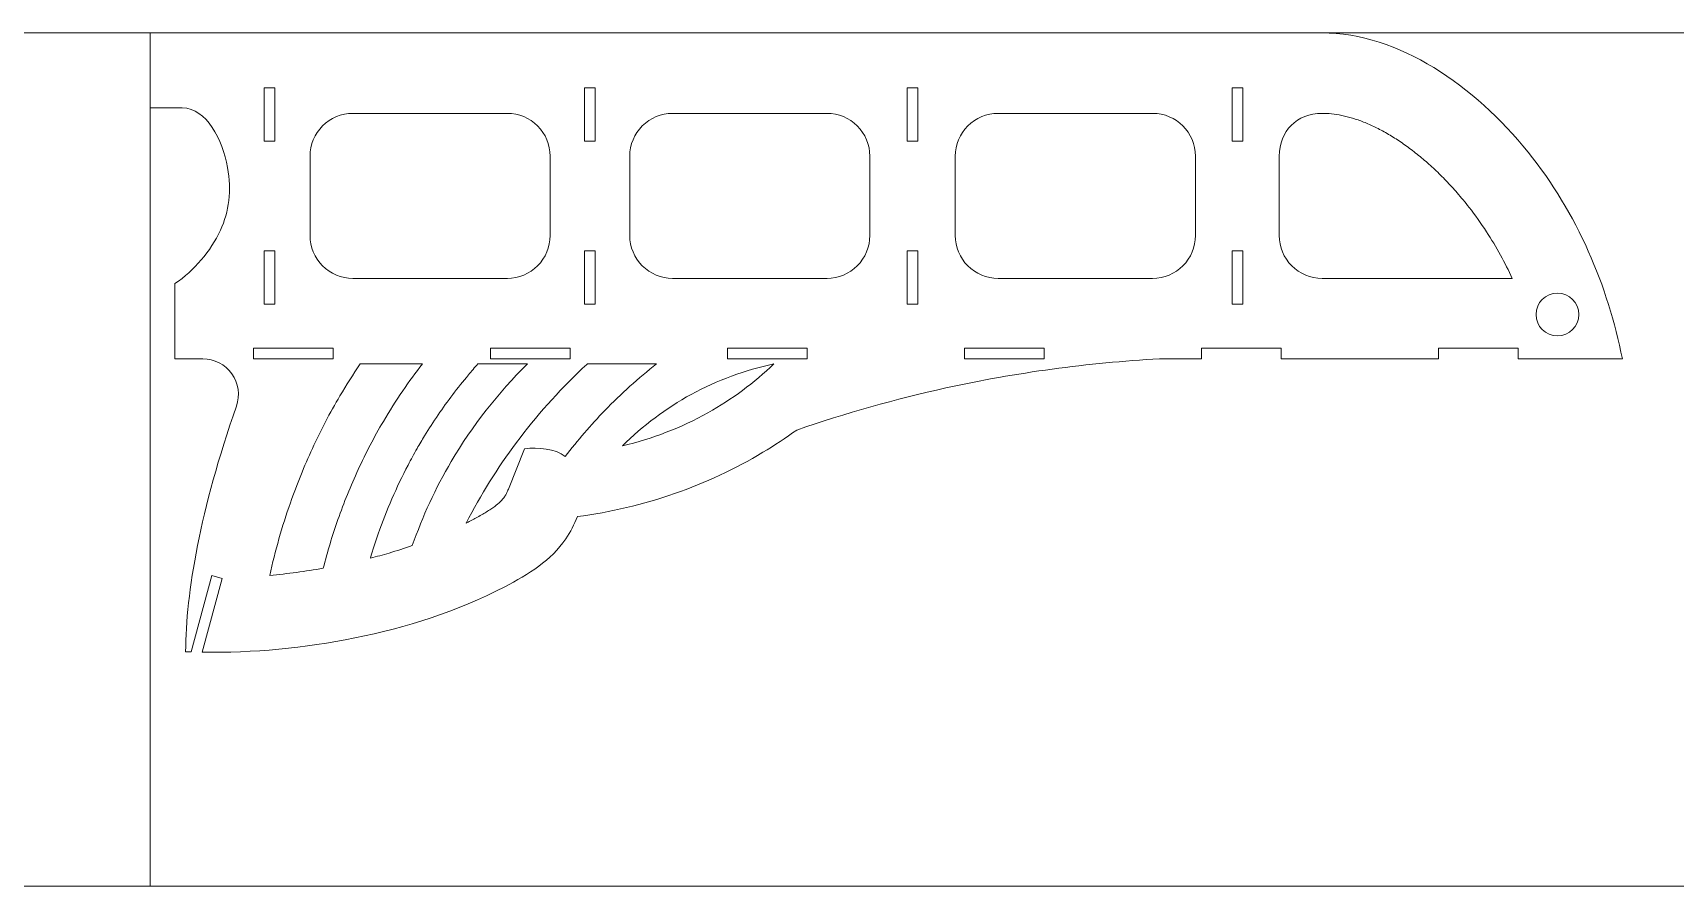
# Model space of a CAD drawing. Header units: centimetres. Extents: x -74 to 75, y -23 to 13.
# Drawn here: x -27.66 to 18.55, y -11.21 to 12.79 of the extents above; entities that cross this region are included whole.
import ezdxf

# ---------------------------------------------------------------- set-up
doc = ezdxf.new("R2010")
doc.units = ezdxf.units.CM
doc.header["$MEASUREMENT"] = 0
doc.layers.add('layer 1', color=7, linetype='Continuous')

msp = doc.modelspace()

# ---------------------------------------------------------------- linework, layer by layer
at = {"layer": 'layer 1', "color": 1, "lineweight": 9}
for points, knots in [([(-73.85657, -11.20653), (-73.85657, -11.20653), (-24.35657, -11.20653), (-24.35657, -11.20653), (-24.35657, -11.20653), (-24.35657, -11.20653), (-24.35657, 12.79347), (-24.35657, 12.79347), (-24.35657, 12.79347), (-24.35657, 12.79347), (-73.85657, 12.79347), (-73.85657, 12.79347), (-73.85657, 12.79347), (-73.85657, 12.79347), (-73.85657, -11.20653), (-73.85657, -11.20653)], [0, 0, 0, 0, 0.2, 0.2, 0.2, 0.2, 0.4, 0.4, 0.4, 0.4, 0.6, 0.6, 0.6, 0.6, 1, 1, 1, 1]), ([(25.14343, -11.20653), (25.14343, -11.20653), (-24.35657, -11.20653), (-24.35657, -11.20653), (-24.35657, -11.20653), (-24.35657, -11.20653), (-24.35657, 12.79347), (-24.35657, 12.79347), (-24.35657, 12.79347), (-24.35657, 12.79347), (25.14343, 12.79347), (25.14343, 12.79347), (25.14343, 12.79347), (25.14343, 12.79347), (25.14343, -11.20653), (25.14343, -11.20653)], [0, 0, 0, 0, 0.2, 0.2, 0.2, 0.2, 0.4, 0.4, 0.4, 0.4, 0.6, 0.6, 0.6, 0.6, 1, 1, 1, 1]), ([(17.06125, 3.62472), (16.65545, 5.67096), (15.79705, 7.71464), (14.40726, 9.438), (14.40726, 9.438), (12.90296, 11.30337), (10.77611, 12.79347), (8.60821, 12.79347)], [0, 0, 0, 0, 0.33333333, 0.33333333, 0.33333333, 0.33333333, 1, 1, 1, 1]), ([(-24.35657, 10.68229), (-24.08472, 10.68229), (-23.8129, 10.68219), (-23.54102, 10.68229), (-23.54102, 10.68229), (-23.5286, 10.6823), (-23.51619, 10.6823), (-23.50378, 10.68229), (-23.50378, 10.68229), (-23.49609, 10.68229), (-23.4884, 10.68228), (-23.48071, 10.68229), (-23.48071, 10.68229), (-23.4722, 10.68231), (-23.46369, 10.68237), (-23.45521, 10.68229), (-23.45521, 10.68229), (-22.75593, 10.67614), (-22.32576, 9.78702), (-22.17958, 9.00975), (-22.17958, 9.00975), (-22.05575, 8.35136), (-22.1357, 7.77323), (-22.37892, 7.23916), (-22.37892, 7.23916), (-22.6479, 6.64856), (-23.11655, 6.11184), (-23.65847, 5.74075)], [0, 0, 0, 0, 0.125, 0.125, 0.125, 0.125, 0.25, 0.25, 0.25, 0.25, 0.375, 0.375, 0.375, 0.375, 0.5, 0.5, 0.5, 0.5, 0.625, 0.625, 0.625, 0.625, 0.75, 0.75, 0.75, 0.75, 1, 1, 1, 1]), ([(-21.92845, 2.29614), (-21.82207, 2.60191), (-21.87031, 2.94026), (-22.05788, 3.20412), (-22.05788, 3.20412), (-22.24546, 3.46799), (-22.54918, 3.62472), (-22.87292, 3.62472)], [0, 0, 0, 0, 0.33333333, 0.33333333, 0.33333333, 0.33333333, 1, 1, 1, 1]), ([(-6.16618, 1.62201), (-4.79154, 2.09648), (-3.38894, 2.49265), (-1.96703, 2.80519), (-1.96703, 2.80519), (0.00951, 3.23965), (2.02336, 3.51251), (4.0417, 3.62472)], [0, 0, 0, 0, 0.33333333, 0.33333333, 0.33333333, 0.33333333, 1, 1, 1, 1]), ([(-12.33731, -0.81397), (-11.40757, -0.69082), (-10.48746, -0.47381), (-9.59974, -0.16437), (-9.59974, -0.16437), (-8.73524, 0.13697), (-7.90147, 0.52596), (-7.11737, 0.99561), (-7.11737, 0.99561), (-6.79146, 1.19083), (-6.47413, 1.39998), (-6.16618, 1.62201)], [0, 0, 0, 0, 0.25, 0.25, 0.25, 0.25, 0.5, 0.5, 0.5, 0.5, 1, 1, 1, 1]), ([(-22.89133, -4.62735), (-21.4544, -4.65105), (-20.00715, -4.50779), (-18.60124, -4.22433), (-18.60124, -4.22433), (-17.14488, -3.93069), (-15.73286, -3.48659), (-14.37889, -2.78594), (-14.37889, -2.78594), (-13.71679, -2.44332), (-13.06858, -2.03935), (-12.66211, -1.44036), (-12.66211, -1.44036), (-12.53063, -1.2466), (-12.42444, -1.03243), (-12.33731, -0.81397)], [0, 0, 0, 0, 0.2, 0.2, 0.2, 0.2, 0.4, 0.4, 0.4, 0.4, 0.6, 0.6, 0.6, 0.6, 1, 1, 1, 1])]:
    msp.add_open_spline(points, degree=3, knots=knots, dxfattribs=at)
for points in [[(8.60821, 12.79347), (8.60821, 12.79347), (-24.35657, 12.79347), (-24.35657, 12.79347)], [(-24.35657, 12.79347), (-24.35657, 12.79347), (-24.35657, 10.68229), (-24.35657, 10.68229)], [(-23.65847, 5.74075), (-23.65847, 5.74075), (-23.65847, 3.62472), (-23.65847, 3.62472)], [(5.22281, 3.62571), (5.22281, 3.62571), (5.22281, 3.92472), (5.22281, 3.92472)], [(5.22281, 3.92472), (5.22281, 3.92472), (7.46025, 3.92472), (7.46025, 3.92472)], [(7.46025, 3.92472), (7.46025, 3.92472), (7.46025, 3.62571), (7.46025, 3.62571)], [(11.88948, 3.62571), (11.88948, 3.62571), (11.88948, 3.92472), (11.88948, 3.92472)], [(11.88948, 3.92472), (11.88948, 3.92472), (14.12691, 3.92472), (14.12691, 3.92472)], [(14.12691, 3.92472), (14.12691, 3.92472), (14.12691, 3.62571), (14.12691, 3.62571)], [(-23.65847, 3.62472), (-23.65847, 3.62472), (-22.87293, 3.62472), (-22.87293, 3.62472)], [(4.0417, 3.62472), (4.0417, 3.62472), (5.22281, 3.62472), (5.22281, 3.62472)], [(5.22281, 3.62472), (5.22281, 3.62472), (5.22281, 3.62571), (5.22281, 3.62571)], [(7.46025, 3.62571), (7.46025, 3.62571), (7.46025, 3.62472), (7.46025, 3.62472)], [(7.46025, 3.62472), (7.46025, 3.62472), (11.88948, 3.62472), (11.88948, 3.62472)], [(11.88948, 3.62472), (11.88948, 3.62472), (11.88948, 3.62571), (11.88948, 3.62571)], [(14.12691, 3.62571), (14.12691, 3.62571), (14.12691, 3.62472), (14.12691, 3.62472)], [(14.12691, 3.62472), (14.12691, 3.62472), (17.06125, 3.62472), (17.06125, 3.62472)], [(-21.92845, 2.29614), (-22.94597, -0.62862), (-23.35004, -2.93983), (-23.35659, -4.61379)], [(-23.20012, -4.61967), (-23.20012, -4.61967), (-22.61651, -2.47177), (-22.61651, -2.47177)], [(-22.32701, -2.55044), (-22.32701, -2.55044), (-22.89133, -4.62735), (-22.89133, -4.62735)], [(-22.61651, -2.47177), (-22.61651, -2.47177), (-22.32701, -2.55044), (-22.32701, -2.55044)], [(-23.35659, -4.61379), (-23.30445, -4.61597), (-23.2523, -4.61793), (-23.20012, -4.61967)]]:
    msp.add_open_spline(points, degree=3, dxfattribs=at)
at = {"layer": 'layer 1', "color": 5, "lineweight": 9}
for points in [[(-21.14357, 9.7513), (-21.14357, 9.7513), (-21.14357, 11.25131), (-21.14357, 11.25131)], [(-21.14357, 11.25131), (-21.14357, 11.25131), (-20.84357, 11.25131), (-20.84357, 11.25131)], [(-20.84357, 11.25131), (-20.84357, 11.25131), (-20.84357, 9.7513), (-20.84357, 9.7513)], [(-12.13346, 9.7513), (-12.13346, 9.7513), (-12.13346, 11.25131), (-12.13346, 11.25131)], [(-12.13346, 11.25131), (-12.13346, 11.25131), (-11.83346, 11.25131), (-11.83346, 11.25131)], [(-11.83346, 11.25131), (-11.83346, 11.25131), (-11.83346, 9.7513), (-11.83346, 9.7513)], [(-3.05669, 9.7513), (-3.05669, 9.7513), (-3.05669, 11.25131), (-3.05669, 11.25131)], [(-3.05669, 11.25131), (-3.05669, 11.25131), (-2.75669, 11.25131), (-2.75669, 11.25131)], [(-2.75669, 11.25131), (-2.75669, 11.25131), (-2.75669, 9.7513), (-2.75669, 9.7513)], [(6.07955, 9.7513), (6.07955, 9.7513), (6.07955, 11.25131), (6.07955, 11.25131)], [(6.07955, 11.25131), (6.07955, 11.25131), (6.37955, 11.25131), (6.37955, 11.25131)], [(6.37955, 11.25131), (6.37955, 11.25131), (6.37955, 9.7513), (6.37955, 9.7513)], [(-18.65574, 10.52947), (-18.65574, 10.52947), (-14.30645, 10.52947), (-14.30645, 10.52947)], [(-9.66047, 10.52947), (-9.66047, 10.52947), (-5.31118, 10.52947), (-5.31118, 10.52947)], [(-0.50221, 10.52947), (-0.50221, 10.52947), (3.84708, 10.52947), (3.84708, 10.52947)], [(5.04932, 9.32723), (5.04932, 9.99121), (4.51106, 10.52947), (3.84709, 10.52947)], [(-20.84357, 9.7513), (-20.84357, 9.7513), (-21.14357, 9.7513), (-21.14357, 9.7513)], [(-11.83346, 9.7513), (-11.83346, 9.7513), (-12.13346, 9.7513), (-12.13346, 9.7513)], [(-2.75669, 9.7513), (-2.75669, 9.7513), (-3.05669, 9.7513), (-3.05669, 9.7513)], [(6.37955, 9.7513), (6.37955, 9.7513), (6.07955, 9.7513), (6.07955, 9.7513)], [(-19.85798, 7.09096), (-19.85798, 7.09096), (-19.85798, 9.32723), (-19.85798, 9.32723)], [(-13.10421, 9.32723), (-13.10421, 9.32723), (-13.10421, 7.09096), (-13.10421, 7.09096)], [(-10.86271, 7.09096), (-10.86271, 7.09096), (-10.86271, 9.32723), (-10.86271, 9.32723)], [(-4.10893, 9.32723), (-4.10893, 9.32723), (-4.10893, 7.09096), (-4.10893, 7.09096)], [(-1.70445, 7.09096), (-1.70445, 7.09096), (-1.70445, 9.32723), (-1.70445, 9.32723)], [(5.04932, 9.32723), (5.04932, 9.32723), (5.04932, 7.09096), (5.04932, 7.09096)], [(7.40977, 7.09096), (7.40977, 7.09096), (7.40977, 9.32723), (7.40977, 9.32723)], [(-21.14357, 5.16688), (-21.14357, 5.16688), (-21.14357, 6.66689), (-21.14357, 6.66689)], [(-21.14357, 6.66689), (-21.14357, 6.66689), (-20.84357, 6.66689), (-20.84357, 6.66689)], [(-20.84357, 6.66689), (-20.84357, 6.66689), (-20.84357, 5.16688), (-20.84357, 5.16688)], [(-12.13346, 5.16688), (-12.13346, 5.16688), (-12.13346, 6.66689), (-12.13346, 6.66689)], [(-12.13346, 6.66689), (-12.13346, 6.66689), (-11.83346, 6.66689), (-11.83346, 6.66689)], [(-11.83346, 6.66689), (-11.83346, 6.66689), (-11.83346, 5.16688), (-11.83346, 5.16688)], [(-3.05669, 5.16688), (-3.05669, 5.16688), (-3.05669, 6.66689), (-3.05669, 6.66689)], [(-3.05669, 6.66689), (-3.05669, 6.66689), (-2.75669, 6.66689), (-2.75669, 6.66689)], [(-2.75669, 6.66689), (-2.75669, 6.66689), (-2.75669, 5.16688), (-2.75669, 5.16688)], [(6.07955, 5.16688), (6.07955, 5.16688), (6.07955, 6.66689), (6.07955, 6.66689)], [(6.07955, 6.66689), (6.07955, 6.66689), (6.37955, 6.66689), (6.37955, 6.66689)], [(6.37955, 6.66689), (6.37955, 6.66689), (6.37955, 5.16688), (6.37955, 5.16688)], [(-14.30645, 5.88872), (-14.30645, 5.88872), (-18.65574, 5.88872), (-18.65574, 5.88872)], [(-5.31118, 5.88872), (-5.31118, 5.88872), (-9.66047, 5.88872), (-9.66047, 5.88872)], [(3.84708, 5.88872), (3.84708, 5.88872), (-0.50221, 5.88872), (-0.50221, 5.88872)], [(13.96322, 5.88872), (13.96322, 5.88872), (8.61202, 5.88872), (8.61202, 5.88872)], [(-20.84357, 5.16688), (-20.84357, 5.16688), (-21.14357, 5.16688), (-21.14357, 5.16688)], [(-11.83346, 5.16688), (-11.83346, 5.16688), (-12.13346, 5.16688), (-12.13346, 5.16688)], [(-2.75669, 5.16688), (-2.75669, 5.16688), (-3.05669, 5.16688), (-3.05669, 5.16688)], [(6.37955, 5.16688), (6.37955, 5.16688), (6.07955, 5.16688), (6.07955, 5.16688)], [(-21.44385, 3.62571), (-21.44385, 3.62571), (-21.44385, 3.92571), (-21.44385, 3.92571)], [(-21.44385, 3.92571), (-21.44385, 3.92571), (-19.20642, 3.92571), (-19.20642, 3.92571)], [(-19.20642, 3.92571), (-19.20642, 3.92571), (-19.20642, 3.62571), (-19.20642, 3.62571)], [(-14.77719, 3.62571), (-14.77719, 3.62571), (-14.77719, 3.92571), (-14.77719, 3.92571)], [(-14.77719, 3.92571), (-14.77719, 3.92571), (-12.53975, 3.92571), (-12.53975, 3.92571)], [(-12.53975, 3.92571), (-12.53975, 3.92571), (-12.53975, 3.62571), (-12.53975, 3.62571)], [(-8.11052, 3.62571), (-8.11052, 3.62571), (-8.11052, 3.92571), (-8.11052, 3.92571)], [(-8.11052, 3.92571), (-8.11052, 3.92571), (-5.87309, 3.92571), (-5.87309, 3.92571)], [(-5.87309, 3.92571), (-5.87309, 3.92571), (-5.87309, 3.62571), (-5.87309, 3.62571)], [(-1.44385, 3.62571), (-1.44385, 3.62571), (-1.44385, 3.92571), (-1.44385, 3.92571)], [(-1.44385, 3.92571), (-1.44385, 3.92571), (0.79358, 3.92571), (0.79358, 3.92571)], [(0.79358, 3.92571), (0.79358, 3.92571), (0.79358, 3.62571), (0.79358, 3.62571)], [(-19.20642, 3.62571), (-19.20642, 3.62571), (-21.44385, 3.62571), (-21.44385, 3.62571)], [(-18.44636, 3.48449), (-18.44636, 3.48449), (-16.69557, 3.48449), (-16.69557, 3.48449)], [(-15.13483, 3.48449), (-15.13483, 3.48449), (-13.74055, 3.48449), (-13.74055, 3.48449)], [(-12.53975, 3.62571), (-12.53975, 3.62571), (-14.77719, 3.62571), (-14.77719, 3.62571)], [(-12.05267, 3.48449), (-12.05267, 3.48449), (-10.10628, 3.48449), (-10.10628, 3.48449)], [(-5.87309, 3.62571), (-5.87309, 3.62571), (-8.11052, 3.62571), (-8.11052, 3.62571)], [(0.79358, 3.62571), (0.79358, 3.62571), (-1.44385, 3.62571), (-1.44385, 3.62571)], [(-13.82518, 1.09722), (-13.82518, 1.09722), (-14.27862, -0.03974), (-14.27862, -0.03974)], [(-12.67523, 0.87771), (-12.9718, 1.10639), (-13.43697, 1.13697), (-13.82518, 1.09722)], [(-19.07225, -0.89622), (-19.22997, -1.34594), (-19.36772, -1.80242), (-19.4851, -2.26432)], [(-16.98018, -1.62993), (-16.98019, -1.62996), (-16.9802, -1.62999), (-16.98021, -1.63002)], [(-19.4851, -2.26432), (-19.98372, -2.35183), (-20.48586, -2.41941), (-20.98996, -2.46579)]]:
    msp.add_open_spline(points, degree=3, dxfattribs=at)
for points, knots in [([(-18.65574, 10.52947), (-18.9746, 10.52947), (-19.28039, 10.40281), (-19.50585, 10.17734), (-19.50585, 10.17734), (-19.73132, 9.95188), (-19.85798, 9.64608), (-19.85798, 9.32723)], [0, 0, 0, 0, 0.33333333, 0.33333333, 0.33333333, 0.33333333, 1, 1, 1, 1]), ([(-13.10421, 9.32723), (-13.10421, 9.64608), (-13.23088, 9.95188), (-13.45634, 10.17734), (-13.45634, 10.17734), (-13.6818, 10.40281), (-13.9876, 10.52947), (-14.30645, 10.52947)], [0, 0, 0, 0, 0.33333333, 0.33333333, 0.33333333, 0.33333333, 1, 1, 1, 1]), ([(-9.66047, 10.52947), (-9.97932, 10.52947), (-10.28511, 10.40281), (-10.51058, 10.17734), (-10.51058, 10.17734), (-10.73604, 9.95188), (-10.86271, 9.64608), (-10.86271, 9.32723)], [0, 0, 0, 0, 0.33333333, 0.33333333, 0.33333333, 0.33333333, 1, 1, 1, 1]), ([(-4.10893, 9.32723), (-4.10893, 9.64608), (-4.2356, 9.95188), (-4.46106, 10.17734), (-4.46106, 10.17734), (-4.68653, 10.40281), (-4.99232, 10.52947), (-5.31118, 10.52947)], [0, 0, 0, 0, 0.33333333, 0.33333333, 0.33333333, 0.33333333, 1, 1, 1, 1]), ([(-0.50221, 10.52947), (-0.82106, 10.52947), (-1.12686, 10.40281), (-1.35232, 10.17734), (-1.35232, 10.17734), (-1.57779, 9.95188), (-1.70445, 9.64608), (-1.70445, 9.32723)], [0, 0, 0, 0, 0.33333333, 0.33333333, 0.33333333, 0.33333333, 1, 1, 1, 1]), ([(7.40977, 9.32723), (7.40977, 10.03076), (7.90692, 10.52855), (8.61045, 10.52947), (8.61045, 10.52947), (8.7003, 10.52939), (8.79013, 10.5244), (8.87948, 10.51504), (8.87948, 10.51504), (8.97531, 10.50501), (9.07059, 10.48994), (9.16498, 10.47061), (9.16498, 10.47061), (9.2663, 10.44986), (9.36659, 10.42418), (9.46562, 10.39437), (9.46562, 10.39437), (9.572, 10.36235), (9.67692, 10.32555), (9.78027, 10.28479), (9.78027, 10.28479), (9.89077, 10.24121), (9.99948, 10.19309), (10.10634, 10.1412), (10.10634, 10.1412), (10.21982, 10.0861), (10.33122, 10.02674), (10.44055, 9.96382), (10.44055, 9.96382), (10.55569, 9.89755), (10.66855, 9.82732), (10.77916, 9.75375), (10.77916, 9.75375), (10.89466, 9.67693), (11.00772, 9.59646), (11.1184, 9.51286), (11.1184, 9.51286), (11.23298, 9.42631), (11.34502, 9.33641), (11.45457, 9.24359), (11.45457, 9.24359), (11.56704, 9.1483), (11.67689, 9.04993), (11.78418, 8.94884), (11.78418, 8.94884), (11.89342, 8.84591), (11.99999, 8.74016), (12.10392, 8.63188), (12.10392, 8.63188), (12.20889, 8.52251), (12.31117, 8.41055), (12.41073, 8.29623), (12.41073, 8.29623), (12.52737, 8.16229), (12.64028, 8.02511), (12.74937, 7.88495), (12.74937, 7.88495), (12.92125, 7.66412), (13.08363, 7.4359), (13.23634, 7.2014), (13.23634, 7.2014), (13.37692, 6.98554), (13.50931, 6.76437), (13.63351, 6.5387), (13.63351, 6.5387), (13.75068, 6.32583), (13.86056, 6.10896), (13.96322, 5.88872)], [0, 0, 0, 0, 0.05555556, 0.05555556, 0.05555556, 0.05555556, 0.11111111, 0.11111111, 0.11111111, 0.11111111, 0.16666667, 0.16666667, 0.16666667, 0.16666667, 0.22222222, 0.22222222, 0.22222222, 0.22222222, 0.27777778, 0.27777778, 0.27777778, 0.27777778, 0.33333333, 0.33333333, 0.33333333, 0.33333333, 0.38888889, 0.38888889, 0.38888889, 0.38888889, 0.44444444, 0.44444444, 0.44444444, 0.44444444, 0.5, 0.5, 0.5, 0.5, 0.55555556, 0.55555556, 0.55555556, 0.55555556, 0.61111111, 0.61111111, 0.61111111, 0.61111111, 0.66666667, 0.66666667, 0.66666667, 0.66666667, 0.72222222, 0.72222222, 0.72222222, 0.72222222, 0.77777778, 0.77777778, 0.77777778, 0.77777778, 0.83333333, 0.83333333, 0.83333333, 0.83333333, 0.88888889, 0.88888889, 0.88888889, 0.88888889, 1, 1, 1, 1]), ([(-19.85798, 7.09096), (-19.85798, 6.77211), (-19.73132, 6.46631), (-19.50585, 6.24085), (-19.50585, 6.24085), (-19.28039, 6.01538), (-18.9746, 5.88872), (-18.65574, 5.88872)], [0, 0, 0, 0, 0.33333333, 0.33333333, 0.33333333, 0.33333333, 1, 1, 1, 1]), ([(-14.30645, 5.88872), (-13.9876, 5.88872), (-13.6818, 6.01538), (-13.45634, 6.24085), (-13.45634, 6.24085), (-13.23088, 6.46631), (-13.10421, 6.77211), (-13.10421, 7.09096)], [0, 0, 0, 0, 0.33333333, 0.33333333, 0.33333333, 0.33333333, 1, 1, 1, 1]), ([(-10.86271, 7.09096), (-10.86271, 6.77211), (-10.73604, 6.46631), (-10.51058, 6.24085), (-10.51058, 6.24085), (-10.28511, 6.01538), (-9.97932, 5.88872), (-9.66047, 5.88872)], [0, 0, 0, 0, 0.33333333, 0.33333333, 0.33333333, 0.33333333, 1, 1, 1, 1]), ([(-5.31118, 5.88872), (-4.99232, 5.88872), (-4.68653, 6.01538), (-4.46106, 6.24085), (-4.46106, 6.24085), (-4.2356, 6.46631), (-4.10893, 6.77211), (-4.10893, 7.09096)], [0, 0, 0, 0, 0.33333333, 0.33333333, 0.33333333, 0.33333333, 1, 1, 1, 1]), ([(-1.70445, 7.09096), (-1.70445, 6.77211), (-1.57779, 6.46631), (-1.35232, 6.24085), (-1.35232, 6.24085), (-1.12686, 6.01538), (-0.82106, 5.88872), (-0.50221, 5.88872)], [0, 0, 0, 0, 0.33333333, 0.33333333, 0.33333333, 0.33333333, 1, 1, 1, 1]), ([(3.84708, 5.88872), (4.16593, 5.88872), (4.47173, 6.01538), (4.69719, 6.24085), (4.69719, 6.24085), (4.92266, 6.46631), (5.04932, 6.77211), (5.04932, 7.09096)], [0, 0, 0, 0, 0.33333333, 0.33333333, 0.33333333, 0.33333333, 1, 1, 1, 1]), ([(7.40977, 7.09096), (7.40977, 6.77211), (7.53644, 6.46631), (7.7619, 6.24085), (7.7619, 6.24085), (7.98737, 6.01538), (8.29316, 5.88872), (8.61202, 5.88872)], [0, 0, 0, 0, 0.33333333, 0.33333333, 0.33333333, 0.33333333, 1, 1, 1, 1]), ([(15.83669, 4.8718), (15.83669, 5.20454), (15.56696, 5.47428), (15.23422, 5.47428), (15.23422, 5.47428), (14.90149, 5.47428), (14.63175, 5.20454), (14.63175, 4.8718), (14.63175, 4.8718), (14.63175, 4.53907), (14.90148, 4.26933), (15.23422, 4.26933), (15.23422, 4.26933), (15.56696, 4.26933), (15.83669, 4.53906), (15.83669, 4.8718)], [0, 0, 0, 0, 0.2, 0.2, 0.2, 0.2, 0.4, 0.4, 0.4, 0.4, 0.6, 0.6, 0.6, 0.6, 1, 1, 1, 1]), ([(-20.98996, -2.46579), (-20.8379, -1.77492), (-20.64446, -1.09448), (-20.41034, -0.42693), (-20.41034, -0.42693), (-20.228, 0.09298), (-20.02121, 0.60434), (-19.79021, 1.10454), (-19.79021, 1.10454), (-19.55689, 1.60976), (-19.29888, 2.10359), (-19.01659, 2.58316), (-19.01659, 2.58316), (-18.83622, 2.88959), (-18.64594, 3.19019), (-18.44636, 3.48449)], [0, 0, 0, 0, 0.2, 0.2, 0.2, 0.2, 0.4, 0.4, 0.4, 0.4, 0.6, 0.6, 0.6, 0.6, 1, 1, 1, 1]), ([(-16.69557, 3.48449), (-16.88693, 3.2373), (-17.07097, 2.98442), (-17.24719, 2.72621), (-17.24719, 2.72621), (-17.43916, 2.44493), (-17.62184, 2.1573), (-17.79459, 1.86383), (-17.79459, 1.86383), (-18.05304, 1.42476), (-18.28924, 0.97259), (-18.50286, 0.51003), (-18.50286, 0.51003), (-18.71497, 0.05073), (-18.90482, -0.41882), (-19.07225, -0.89622)], [0, 0, 0, 0, 0.2, 0.2, 0.2, 0.2, 0.4, 0.4, 0.4, 0.4, 0.6, 0.6, 0.6, 0.6, 1, 1, 1, 1]), ([(-18.15955, -1.98147), (-18.09091, -1.75066), (-18.01673, -1.52158), (-17.93704, -1.29435), (-17.93704, -1.29435), (-17.82101, -0.96351), (-17.69336, -0.63675), (-17.55411, -0.315), (-17.55411, -0.315), (-17.41443, 0.00773), (-17.26308, 0.32542), (-17.10014, 0.63706), (-17.10014, 0.63706), (-17.01847, 0.79325), (-16.93389, 0.94793), (-16.84641, 1.10094), (-16.84641, 1.10094), (-16.77826, 1.22013), (-16.70835, 1.33832), (-16.63672, 1.45545), (-16.63672, 1.45545), (-16.51397, 1.65616), (-16.38615, 1.85376), (-16.25353, 2.04809), (-16.25353, 2.04809), (-15.98878, 2.43602), (-15.70493, 2.81088), (-15.40387, 3.17135), (-15.40387, 3.17135), (-15.31565, 3.27698), (-15.22596, 3.38137), (-15.13483, 3.48449)], [0, 0, 0, 0, 0.11111111, 0.11111111, 0.11111111, 0.11111111, 0.22222222, 0.22222222, 0.22222222, 0.22222222, 0.33333333, 0.33333333, 0.33333333, 0.33333333, 0.44444444, 0.44444444, 0.44444444, 0.44444444, 0.55555556, 0.55555556, 0.55555556, 0.55555556, 0.66666667, 0.66666667, 0.66666667, 0.66666667, 0.77777778, 0.77777778, 0.77777778, 0.77777778, 1, 1, 1, 1]), ([(-13.74055, 3.48449), (-14.56556, 2.66749), (-15.29346, 1.74244), (-15.88402, 0.73919), (-15.88402, 0.73919), (-16.3267, -0.01285), (-16.6922, -0.80882), (-16.98018, -1.62993)], [0, 0, 0, 0, 0.33333333, 0.33333333, 0.33333333, 0.33333333, 1, 1, 1, 1]), ([(-15.46494, -0.99374), (-15.43968, -0.94486), (-15.41418, -0.89611), (-15.38843, -0.84749), (-15.38843, -0.84749), (-14.97186, -0.0607), (-14.49093, 0.69388), (-13.95005, 1.40289), (-13.95005, 1.40289), (-13.38464, 2.14404), (-12.75372, 2.83538), (-12.07087, 3.46766), (-12.07087, 3.46766), (-12.06481, 3.47328), (-12.05874, 3.47888), (-12.05267, 3.48449)], [0, 0, 0, 0, 0.2, 0.2, 0.2, 0.2, 0.4, 0.4, 0.4, 0.4, 0.6, 0.6, 0.6, 0.6, 1, 1, 1, 1]), ([(-10.10628, 3.48449), (-10.62078, 3.0808), (-11.10878, 2.64184), (-11.56407, 2.17152), (-11.56407, 2.17152), (-11.95987, 1.76266), (-12.33095, 1.3301), (-12.67523, 0.87771)], [0, 0, 0, 0, 0.33333333, 0.33333333, 0.33333333, 0.33333333, 1, 1, 1, 1]), ([(-11.0697, 1.17755), (-10.49569, 1.74375), (-9.84306, 2.23781), (-9.13227, 2.62563), (-9.13227, 2.62563), (-8.4034, 3.02332), (-7.61337, 3.30929), (-6.80537, 3.48449)], [0, 0, 0, 0, 0.33333333, 0.33333333, 0.33333333, 0.33333333, 1, 1, 1, 1]), ([(-6.80537, 3.48449), (-7.36331, 2.9524), (-7.98763, 2.48445), (-8.6629, 2.10632), (-8.6629, 2.10632), (-9.41607, 1.68456), (-10.23264, 1.37455), (-11.0697, 1.17755)], [0, 0, 0, 0, 0.33333333, 0.33333333, 0.33333333, 0.33333333, 1, 1, 1, 1]), ([(-14.27862, -0.03974), (-14.29487, -0.08047), (-14.31231, -0.12075), (-14.33154, -0.16017), (-14.33154, -0.16017), (-14.34528, -0.18834), (-14.35994, -0.21607), (-14.37622, -0.24285), (-14.37622, -0.24285), (-14.3814, -0.25138), (-14.38675, -0.25982), (-14.39238, -0.26806), (-14.39238, -0.26806), (-14.39638, -0.27392), (-14.40052, -0.27968), (-14.40477, -0.28536), (-14.40477, -0.28536), (-14.41537, -0.29954), (-14.42664, -0.31321), (-14.43834, -0.3265), (-14.43834, -0.3265), (-14.45361, -0.34385), (-14.46961, -0.36054), (-14.48609, -0.37675), (-14.48609, -0.37675), (-14.50677, -0.39708), (-14.5282, -0.41663), (-14.55014, -0.43559), (-14.55014, -0.43559), (-14.57663, -0.45849), (-14.60386, -0.48052), (-14.63159, -0.50189), (-14.63159, -0.50189), (-14.65098, -0.51683), (-14.67063, -0.53145), (-14.69048, -0.54578), (-14.69048, -0.54578), (-14.72646, -0.57177), (-14.7631, -0.59684), (-14.80019, -0.62122), (-14.80019, -0.62122), (-14.88747, -0.67861), (-14.97719, -0.7322), (-15.06814, -0.78358), (-15.06814, -0.78358), (-15.11973, -0.81273), (-15.17172, -0.84117), (-15.22399, -0.86908), (-15.22399, -0.86908), (-15.25151, -0.88378), (-15.27911, -0.89834), (-15.30678, -0.91277), (-15.30678, -0.91277), (-15.35341, -0.93711), (-15.40022, -0.96112), (-15.44718, -0.98481), (-15.44718, -0.98481), (-15.4531, -0.98779), (-15.45902, -0.99077), (-15.46494, -0.99374)], [0, 0, 0, 0, 0.0625, 0.0625, 0.0625, 0.0625, 0.125, 0.125, 0.125, 0.125, 0.1875, 0.1875, 0.1875, 0.1875, 0.25, 0.25, 0.25, 0.25, 0.3125, 0.3125, 0.3125, 0.3125, 0.375, 0.375, 0.375, 0.375, 0.4375, 0.4375, 0.4375, 0.4375, 0.5, 0.5, 0.5, 0.5, 0.5625, 0.5625, 0.5625, 0.5625, 0.625, 0.625, 0.625, 0.625, 0.6875, 0.6875, 0.6875, 0.6875, 0.75, 0.75, 0.75, 0.75, 0.8125, 0.8125, 0.8125, 0.8125, 0.875, 0.875, 0.875, 0.875, 1, 1, 1, 1]), ([(-16.98021, -1.63002), (-17.19664, -1.70484), (-17.41498, -1.77413), (-17.6348, -1.83833), (-17.6348, -1.83833), (-17.80885, -1.88916), (-17.98382, -1.93679), (-18.15955, -1.98147)], [0, 0, 0, 0, 0.33333333, 0.33333333, 0.33333333, 0.33333333, 1, 1, 1, 1])]:
    msp.add_open_spline(points, degree=3, knots=knots, dxfattribs=at)

doc.saveas('drawing.dxf')
